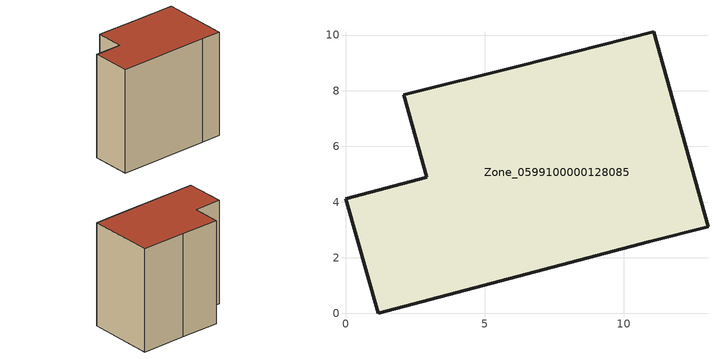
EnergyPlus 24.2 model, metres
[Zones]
Zone_0599100000128085
 floor ground (C_G): 6.28,8.9 11.07,10.13 13.02,3.12 10.9,2.57 1.17,0 0,4.12 2.92,4.9 2.08,7.86 z0
 wall outside (C_F): 2.92,4.9 0,4.12 1.17,0 10.9,2.57 13.02,3.12 11.07,10.13 6.28,8.9 2.08,7.86 2.92,4.9 z0:11.71
 roof outside (C_R): 6.28,8.9 2.08,7.86 2.92,4.9 0,4.12 1.17,0 10.9,2.57 13.02,3.12 11.07,10.13 z11.71
[BUILDING]
Pand.0599100000128085: North Axis=0; Terrain=City; Loads Convergence Tolerance Value=0.04; Temperature Convergence Tolerance Value=0.4; Solar Distribution=FullExterior; Maximum Number of Warmup Days=25; Minimum Number of Warmup Days=1
[Site:Location]
Rotterdam.The.Hague.AP_ZH_NLD Design_Conditions: Latitude=51.96; Longitude=4.45; Time Zone=1; Elevation=-4.5
[SITE:GROUNDTEMPERATURE:BUILDINGSURFACE]
18, 18, 18, 18, 18, 18, 18, 18, 18, 18, 18, 18
[MATERIAL] Thermal Absorptance=0.9; Solar Absorptance=0.7; Visible Absorptance=0.7
Name | Roughness | Thickness | Conductivity | Density | Specific Heat
G.D.1975-1991 | MediumSmooth | 0.15 | 0.288461 | 540 | 1210
F.D.1975-1991 | Rough | 0.3 | 0.230769 | 1920 | 840
R.D.1975-1991 | MediumRough | 0.2 | 0.153846 | 1500 | 1000
[CONSTRUCTION]
C_G: G.D.1975-1991
C_F: F.D.1975-1991
C_R: R.D.1975-1991
[ZONE]
Zone_0599100000128085: Type=1; Multiplier=1; Ceiling Height=Autocalculate; Volume=Autocalculate; Floor Area=autocalculate; Part of Total Floor Area=Yes
[ZONEINFILTRATION:DESIGNFLOWRATE]
Infil_Zone_0599100000128085: Zone or ZoneList or Space or SpaceList=Zone_0599100000128085; Schedule=AlwaysOn; Design Flow Rate Calculation Method=Flow/Area; Flow Rate per Floor Area=0.0042; Constant Term Coefficient=1; Temperature Term Coefficient=0; Velocity Term Coefficient=0; Velocity Squared Term Coefficient=0
[HVACTEMPLATE:ZONE:IDEALLOADSAIRSYSTEM]
Zone_0599100000128085: Maximum Heating Supply Air Temperature=50; Minimum Cooling Supply Air Temperature=13; Maximum Heating Supply Air Humidity Ratio=0.0156; Minimum Cooling Supply Air Humidity Ratio=0.0077; Heating Limit=NoLimit; Cooling Limit=NoLimit; Dehumidification Control Type=ConstantSensibleHeatRatio; Cooling Sensible Heat Ratio=0.7; Dehumidification Setpoint=60; Humidification Control Type=None; Humidification Setpoint=30; Outdoor Air Method=None; Outdoor Air Flow Rate per Person=0.00944; Outdoor Air Flow Rate per Zone Floor Area=0; Outdoor Air Flow Rate per Zone=0; Demand Controlled Ventilation Type=None; Outdoor Air Economizer Type=NoEconomizer; Heat Recovery Type=None; Sensible Heat Recovery Effectiveness=0.7; Latent Heat Recovery Effectiveness=0.65
[ZONECONTROL:THERMOSTAT]
ThermostatControl_Zone_0599100000128085: Zone or ZoneList=Zone_0599100000128085; Control Type Schedule=DualSetpointControlType; Control 1=Thermostat_Zone_0599100000128085; Temperature Difference Between Cutout And Setpoint=0
[THERMOSTATSETPOINT:DUALSETPOINT]
Thermostat_Zone_0599100000128085: Heating Setpoint Temperature Schedule=HeatingSetpoint_Zone_0599100000128085; Cooling Setpoint Temperature Schedule=CoolingSetpoint_Zone_0599100000128085
[SCHEDULE:COMPACT]
HeatingSetpoint_Zone_0599100000128085: Through: 12/31, For: AllDays, Until: 24:00, 21
CoolingSetpoint_Zone_0599100000128085: Through: 12/31, For: AllDays, Until: 24:00, 24
DualSetpointControlType: Through: 12/31, For: AllDays, Until: 24:00, 4
AlwaysOn: Through: 12/31, For: AllDays, Until: 24:00, 1
